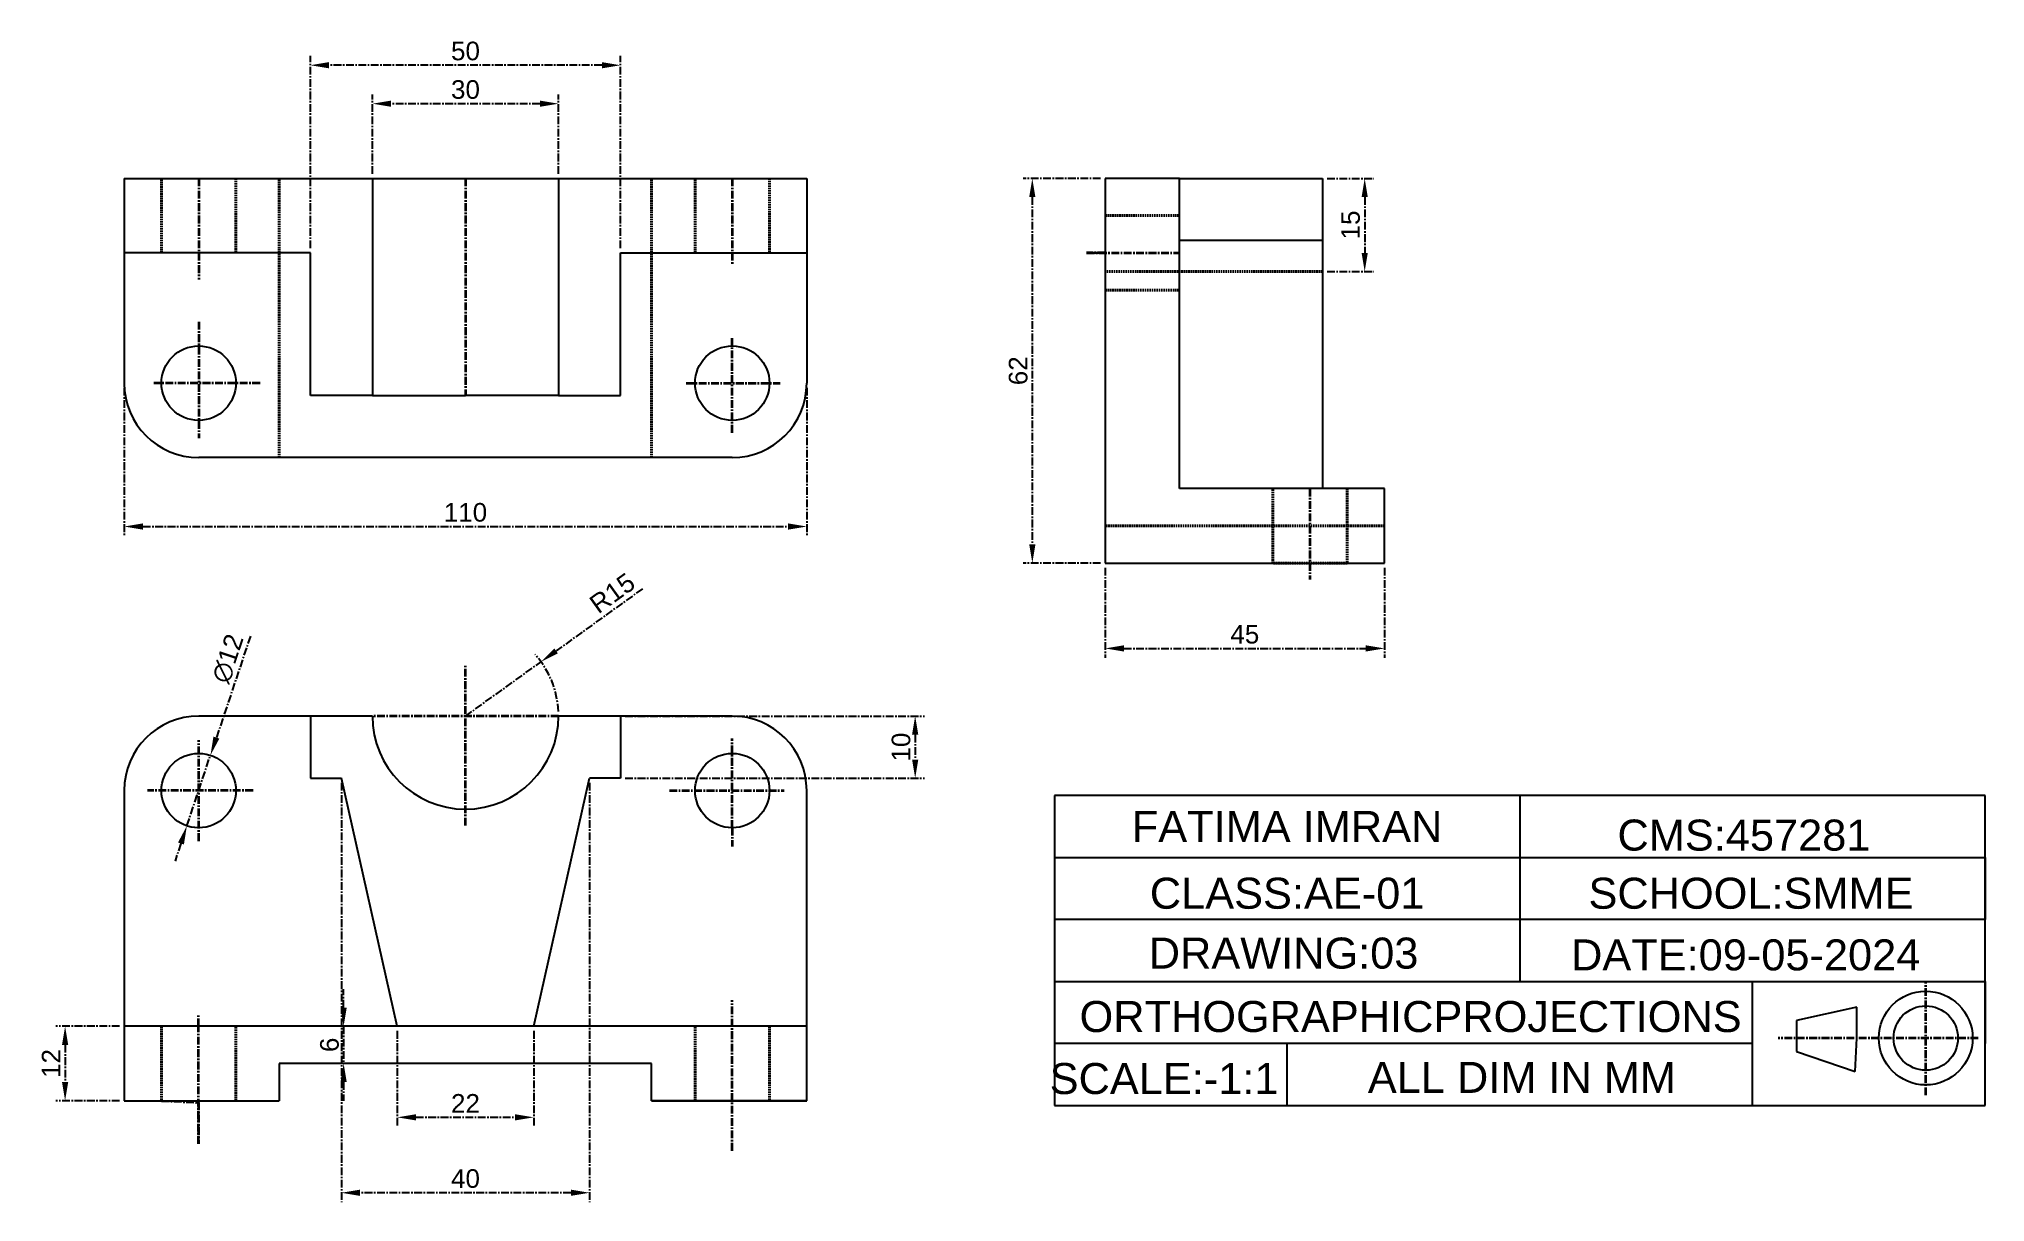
# Model space of a CAD drawing. Header units: millimetres. Extents: x 386 to 700, y 1034 to 1221.
import ezdxf

# ---------------------------------------------------------------- set-up
doc = ezdxf.new("R2010")
doc.units = ezdxf.units.MM
doc.linetypes.add('CENTER', pattern=[2, 1.25, -0.25, 0.25, -0.25])
doc.linetypes.add('HIDDEN', pattern=[0.375, 0.25, -0.125])
doc.layers.add('Centre', color=2, linetype='CENTER', lineweight=35)
doc.layers.add('Hidden line', color=4, linetype='HIDDEN', lineweight=40)
doc.styles.add('Arial_3', font='Arial Unicode MS.ttf', dxfattribs={"height": 3})
doc.styles.get("Standard").update_dxf_attribs({"font": 'Arial Unicode MS.ttf'})
doc.dimstyles.new('Decimal-3', dxfattribs={"dimscale": 1.2, "dimtxt": 2.5, "dimasz": 2.5, "dimexe": 1.25, "dimexo": 0.625, "dimtad": 1, "dimtxsty": 'Standard', "dimcen": 2.5, "dimadec": 0, "dimazin": 0, "dimtfac": 1, "dimtmove": 0, "dimatfit": 3, "dimfxl": 1, "dimarcsym": 0})

# ---------------------------------------------------------------- blocks, each defined once
blk = doc.blocks.new('*D3')
at = {"layer": 'Centre', "color": 0, "lineweight": -2, "transparency": 16777216}
for p, q in [((557.15, 1198.67), (544.65, 1198.67)), ((546.15, 1195.67), (546.15, 1139.67)), ((557.15, 1136.67), (544.65, 1136.67))]:
    blk.add_line(p, q, dxfattribs=at)
at = {"layer": 'Centre', "color": 0, "transparency": 16777216}
for points in [[(545.65, 1195.67), (546.65, 1195.67), (546.15, 1198.67)], [(545.65, 1139.67), (546.65, 1139.67), (546.15, 1136.67)]]:
    blk.add_solid(points, dxfattribs=at)
at = {"layer": 'Defpoints', "color": 0, "transparency": 16777216}
for p in [(557.9, 1198.67), (546.15, 1136.67), (557.9, 1136.67)]:
    blk.add_point(p, dxfattribs=at)
at = {"layer": 'Centre', "color": 0, "transparency": 16777216, "insert": (543.88, 1167.67), "char_height": 3, "attachment_point": 5, "rotation": 90}
blk.add_mtext('62', dxfattribs=at)
blk = doc.blocks.new('*D4')
at = {"layer": 'Centre', "color": 0, "lineweight": -2, "transparency": 16777216}
for p, q in [((593.65, 1198.67), (601.22, 1198.67)), ((599.72, 1195.67), (599.72, 1186.67)), ((593.65, 1183.67), (601.22, 1183.67))]:
    blk.add_line(p, q, dxfattribs=at)
at = {"layer": 'Centre', "color": 0, "transparency": 16777216}
for points in [[(599.22, 1195.67), (600.22, 1195.67), (599.72, 1198.67)], [(599.22, 1186.67), (600.22, 1186.67), (599.72, 1183.67)]]:
    blk.add_solid(points, dxfattribs=at)
at = {"layer": 'Defpoints', "color": 0, "transparency": 16777216}
for p in [(592.9, 1198.67), (592.9, 1183.67), (599.72, 1183.67)]:
    blk.add_point(p, dxfattribs=at)
at = {"layer": 'Centre', "color": 0, "transparency": 16777216, "insert": (597.45, 1191.17), "char_height": 3, "attachment_point": 5, "rotation": 90}
blk.add_mtext('15', dxfattribs=at)
blk = doc.blocks.new('*D5')
at = {"layer": 'Centre', "color": 0, "lineweight": -2, "transparency": 16777216}
for p, q in [((557.9, 1135.92), (557.9, 1121.41)), ((602.9, 1135.92), (602.9, 1121.41)), ((560.9, 1122.91), (599.9, 1122.91))]:
    blk.add_line(p, q, dxfattribs=at)
at = {"layer": 'Centre', "color": 0, "transparency": 16777216}
for points in [[(560.9, 1123.41), (560.9, 1122.41), (557.9, 1122.91)], [(599.9, 1123.41), (599.9, 1122.41), (602.9, 1122.91)]]:
    blk.add_solid(points, dxfattribs=at)
at = {"layer": 'Defpoints', "color": 0, "transparency": 16777216}
for p in [(557.9, 1136.67), (602.9, 1136.67), (602.9, 1122.91)]:
    blk.add_point(p, dxfattribs=at)
at = {"layer": 'Centre', "color": 0, "transparency": 16777216, "insert": (580.4, 1125.18), "char_height": 3, "attachment_point": 5}
blk.add_mtext('45', dxfattribs=at)
blk = doc.blocks.new('*D6')
at = {"layer": 'Centre', "color": 0, "lineweight": -2, "transparency": 16777216}
for p, q in [((399.79, 1164.92), (399.79, 1141.06)), ((509.79, 1164.92), (509.79, 1141.06)), ((402.79, 1142.56), (506.79, 1142.56))]:
    blk.add_line(p, q, dxfattribs=at)
at = {"layer": 'Centre', "color": 0, "transparency": 16777216}
for points in [[(402.79, 1143.06), (402.79, 1142.06), (399.79, 1142.56)], [(506.79, 1143.06), (506.79, 1142.06), (509.79, 1142.56)]]:
    blk.add_solid(points, dxfattribs=at)
at = {"layer": 'Defpoints', "color": 0, "transparency": 16777216}
for p in [(399.79, 1165.67), (509.79, 1165.67), (509.79, 1142.56)]:
    blk.add_point(p, dxfattribs=at)
at = {"layer": 'Centre', "color": 0, "transparency": 16777216, "insert": (454.79, 1144.83), "char_height": 3, "attachment_point": 5}
blk.add_mtext('110', dxfattribs=at)
blk = doc.blocks.new('*D7')
at = {"layer": 'Centre', "color": 0, "lineweight": -2, "transparency": 16777216}
for p, q in [((483.32, 1132.52), (469.4, 1122.51)), ((454.79, 1112), (466.97, 1120.75))]:
    blk.add_line(p, q, dxfattribs=at)
blk.add_arc((454.79, 1112), 15, 2.8648, 41.456, dxfattribs=at)
at = {"layer": 'Centre', "color": 0, "transparency": 16777216}
blk.add_solid([(469.11, 1122.91), (469.69, 1122.1), (466.97, 1120.75)], dxfattribs=at)
at = {"layer": 'Defpoints', "color": 0, "transparency": 16777216}
for p in [(466.97, 1120.75), (454.79, 1112)]:
    blk.add_point(p, dxfattribs=at)
at = {"layer": 'Centre', "color": 0, "transparency": 16777216, "insert": (478.46, 1131.82), "char_height": 3, "attachment_point": 5, "rotation": 35.7264}
blk.add_mtext('R15', dxfattribs=at)
blk = doc.blocks.new('*D8')
at = {"layer": 'Centre', "color": 0, "lineweight": -2, "transparency": 16777216}
for p, q in [((480.54, 1112), (528.77, 1112)), ((527.27, 1109), (527.27, 1105)), ((480.54, 1102), (528.77, 1102))]:
    blk.add_line(p, q, dxfattribs=at)
at = {"layer": 'Centre', "color": 0, "transparency": 16777216}
for points in [[(526.77, 1109), (527.77, 1109), (527.27, 1112)], [(526.77, 1105), (527.77, 1105), (527.27, 1102)]]:
    blk.add_solid(points, dxfattribs=at)
at = {"layer": 'Defpoints', "color": 0, "transparency": 16777216}
for p in [(479.79, 1112), (479.79, 1102), (527.27, 1102)]:
    blk.add_point(p, dxfattribs=at)
at = {"layer": 'Centre', "color": 0, "transparency": 16777216, "insert": (525, 1107), "char_height": 3, "attachment_point": 5, "rotation": 90}
blk.add_mtext('10', dxfattribs=at)
blk = doc.blocks.new('*D9')
at = {"layer": 'Centre', "color": 0, "lineweight": -2, "transparency": 16777216}
for p, q in [((420.12, 1124.88), (414.65, 1108.53)), ((409.89, 1094.31), (413.69, 1105.69)), ((408.93, 1091.46), (407.98, 1088.62))]:
    blk.add_line(p, q, dxfattribs=at)
at = {"layer": 'Centre', "color": 0, "transparency": 16777216}
for points in [[(414.17, 1108.69), (415.12, 1108.37), (413.69, 1105.69)], [(408.46, 1091.62), (409.41, 1091.3), (409.89, 1094.31)]]:
    blk.add_solid(points, dxfattribs=at)
at = {"layer": 'Defpoints', "color": 0, "transparency": 16777216}
for p in [(413.69, 1105.69), (409.89, 1094.31)]:
    blk.add_point(p, dxfattribs=at)
at = {"layer": 'Centre', "color": 0, "transparency": 16777216, "insert": (416.49, 1121.27), "char_height": 3, "attachment_point": 5, "rotation": 71.5001}
blk.add_mtext('∅12', dxfattribs=at)
blk = doc.blocks.new('*D10')
at = {"layer": 'Centre', "color": 0, "lineweight": -2, "transparency": 16777216}
for p, q in [((429.79, 1187.42), (429.79, 1218.42)), ((479.79, 1187.42), (479.79, 1218.42)), ((476.79, 1216.92), (432.79, 1216.92))]:
    blk.add_line(p, q, dxfattribs=at)
at = {"layer": 'Centre', "color": 0, "transparency": 16777216}
for points in [[(432.79, 1217.42), (432.79, 1216.42), (429.79, 1216.92)], [(476.79, 1217.42), (476.79, 1216.42), (479.79, 1216.92)]]:
    blk.add_solid(points, dxfattribs=at)
at = {"layer": 'Defpoints', "color": 0, "transparency": 16777216}
for p in [(429.79, 1216.92), (429.79, 1186.67), (479.79, 1186.67)]:
    blk.add_point(p, dxfattribs=at)
at = {"layer": 'Centre', "color": 0, "transparency": 16777216, "insert": (454.79, 1219.2), "char_height": 3, "attachment_point": 5}
blk.add_mtext('50', dxfattribs=at)
blk = doc.blocks.new('*D11')
at = {"layer": 'Centre', "color": 0, "lineweight": -2, "transparency": 16777216}
for p, q in [((439.79, 1199.42), (439.79, 1212.22)), ((469.79, 1199.42), (469.79, 1212.22)), ((466.79, 1210.72), (442.79, 1210.72))]:
    blk.add_line(p, q, dxfattribs=at)
at = {"layer": 'Centre', "color": 0, "transparency": 16777216}
for points in [[(442.79, 1211.22), (442.79, 1210.22), (439.79, 1210.72)], [(466.79, 1211.22), (466.79, 1210.22), (469.79, 1210.72)]]:
    blk.add_solid(points, dxfattribs=at)
at = {"layer": 'Defpoints', "color": 0, "transparency": 16777216}
for p in [(439.79, 1210.72), (439.79, 1198.67), (469.79, 1198.67)]:
    blk.add_point(p, dxfattribs=at)
at = {"layer": 'Centre', "color": 0, "transparency": 16777216, "insert": (454.79, 1212.99), "char_height": 3, "attachment_point": 5}
blk.add_mtext('30', dxfattribs=at)
blk = doc.blocks.new('*D12')
at = {"layer": 'Centre', "color": 0, "lineweight": -2, "transparency": 16777216}
for p, q in [((399.04, 1062), (388.76, 1062)), ((390.26, 1059), (390.26, 1053)), ((399.04, 1050), (388.76, 1050))]:
    blk.add_line(p, q, dxfattribs=at)
at = {"layer": 'Centre', "color": 0, "transparency": 16777216}
for points in [[(389.76, 1059), (390.76, 1059), (390.26, 1062)], [(389.76, 1053), (390.76, 1053), (390.26, 1050)]]:
    blk.add_solid(points, dxfattribs=at)
at = {"layer": 'Defpoints', "color": 0, "transparency": 16777216}
for p in [(399.79, 1062), (390.26, 1050), (399.79, 1050)]:
    blk.add_point(p, dxfattribs=at)
at = {"layer": 'Centre', "color": 0, "transparency": 16777216, "insert": (388.01, 1056), "char_height": 3, "attachment_point": 5, "rotation": 90}
blk.add_mtext('12', dxfattribs=at)
blk = doc.blocks.new('*D13')
at = {"layer": 'Centre', "color": 0, "lineweight": -2, "transparency": 16777216}
for p, q in [((435.15, 1065), (435.15, 1068)), ((443.04, 1062), (433.65, 1062)), ((435.15, 1062), (435.15, 1056)), ((443.04, 1056), (433.65, 1056)), ((435.15, 1053), (435.15, 1050))]:
    blk.add_line(p, q, dxfattribs=at)
at = {"layer": 'Centre', "color": 0, "transparency": 16777216}
for points in [[(434.65, 1065), (435.65, 1065), (435.15, 1062)], [(434.65, 1053), (435.65, 1053), (435.15, 1056)]]:
    blk.add_solid(points, dxfattribs=at)
at = {"layer": 'Defpoints', "color": 0, "transparency": 16777216}
for p in [(443.79, 1062), (435.15, 1056), (443.79, 1056)]:
    blk.add_point(p, dxfattribs=at)
at = {"layer": 'Centre', "color": 0, "transparency": 16777216, "insert": (432.88, 1059), "char_height": 3, "attachment_point": 5, "rotation": 90}
blk.add_mtext('6', dxfattribs=at)
blk = doc.blocks.new('*D14')
at = {"layer": 'Centre', "color": 0, "lineweight": -2, "transparency": 16777216}
for p, q in [((443.79, 1061.25), (443.79, 1045.82)), ((465.79, 1061.25), (465.79, 1045.82)), ((446.79, 1047.32), (462.79, 1047.32))]:
    blk.add_line(p, q, dxfattribs=at)
at = {"layer": 'Centre', "color": 0, "transparency": 16777216}
for points in [[(446.79, 1047.82), (446.79, 1046.82), (443.79, 1047.32)], [(462.79, 1047.82), (462.79, 1046.82), (465.79, 1047.32)]]:
    blk.add_solid(points, dxfattribs=at)
at = {"layer": 'Defpoints', "color": 0, "transparency": 16777216}
for p in [(443.79, 1062), (465.79, 1062), (465.79, 1047.32)]:
    blk.add_point(p, dxfattribs=at)
at = {"layer": 'Centre', "color": 0, "transparency": 16777216, "insert": (454.79, 1049.57), "char_height": 3, "attachment_point": 5}
blk.add_mtext('22', dxfattribs=at)
blk = doc.blocks.new('*D15')
at = {"layer": 'Centre', "color": 0, "lineweight": -2, "transparency": 16777216}
for p, q in [((434.79, 1101.25), (434.79, 1033.66)), ((474.79, 1101.25), (474.79, 1033.66)), ((471.79, 1035.16), (437.79, 1035.16))]:
    blk.add_line(p, q, dxfattribs=at)
at = {"layer": 'Centre', "color": 0, "transparency": 16777216}
for points in [[(437.79, 1035.66), (437.79, 1034.66), (434.79, 1035.16)], [(471.79, 1035.66), (471.79, 1034.66), (474.79, 1035.16)]]:
    blk.add_solid(points, dxfattribs=at)
at = {"layer": 'Defpoints', "color": 0, "transparency": 16777216}
for p in [(434.79, 1102), (474.79, 1102), (434.79, 1035.16)]:
    blk.add_point(p, dxfattribs=at)
at = {"layer": 'Centre', "color": 0, "transparency": 16777216, "insert": (454.79, 1037.43), "char_height": 3, "attachment_point": 5}
blk.add_mtext('40', dxfattribs=at)

msp = doc.modelspace()

# ---------------------------------------------------------------- linework, layer by layer
for p, q in [((399.789, 1198.673), (509.789, 1198.673)), ((399.789, 1198.673), (399.789, 1165.673)), ((439.789, 1198.673), (439.789, 1163.673)), ((454.789, 1198.673), (469.789, 1198.673)), ((469.789, 1198.673), (469.789, 1163.673)), ((509.789, 1198.673), (509.789, 1165.673)), ((509.789, 1198.673), (509.789, 1186.673)), ((557.896, 1198.673), (557.896, 1136.673)), ((569.896, 1198.673), (557.896, 1198.673)), ((569.896, 1148.673), (569.896, 1198.673)), ((569.896, 1198.673), (592.896, 1198.673)), ((592.896, 1198.673), (592.896, 1148.673)), ((429.789, 1186.673), (399.789, 1186.673)), ((429.789, 1163.673), (429.789, 1186.673)), ((479.789, 1163.673), (479.789, 1186.673)), ((479.789, 1186.673), (509.789, 1186.673)), ((592.896, 1188.673), (569.896, 1188.673)), ((439.789, 1163.673), (429.789, 1163.673)), ((439.789, 1163.673), (454.789, 1163.673)), ((469.789, 1163.673), (454.789, 1163.673)), ((469.789, 1163.673), (479.789, 1163.673)), ((497.789, 1153.673), (411.789, 1153.673)), ((602.896, 1148.673), (569.896, 1148.673)), ((602.896, 1136.673), (602.896, 1148.673)), ((557.896, 1136.673), (602.896, 1136.673)), ((439.789, 1111.996), (411.789, 1111.996)), ((429.789, 1111.996), (429.789, 1101.996)), ((497.789, 1111.996), (469.789, 1111.996)), ((479.789, 1111.996), (479.789, 1101.996)), ((429.789, 1101.996), (434.789, 1101.996)), ((443.789, 1061.996), (434.789, 1101.996)), ((465.789, 1061.996), (474.789, 1101.996)), ((479.789, 1101.996), (474.789, 1101.996)), ((399.789, 1099.996), (399.789, 1049.996)), ((509.789, 1049.996), (509.789, 1099.996)), ((549.709, 1099.204), (549.709, 1049.204)), ((699.709, 1099.204), (549.709, 1099.204)), ((549.709, 1099.204), (549.709, 1089.204)), ((624.709, 1099.204), (624.709, 1069.204)), ((699.709, 1049.204), (699.709, 1099.204)), ((549.709, 1089.204), (699.709, 1089.204)), ((699.709, 1089.204), (699.709, 1079.204)), ((699.709, 1079.204), (549.709, 1079.204)), ((549.709, 1079.204), (549.709, 1079.204)), ((549.709, 1079.204), (549.709, 1069.204)), ((549.709, 1069.204), (699.709, 1069.204)), ((662.209, 1049.204), (662.209, 1069.204)), ((699.709, 1069.204), (699.709, 1059.204)), ((679.066, 1065.101), (669.307, 1062.919)), ((679.066, 1060.101), (679.066, 1065.101)), ((509.789, 1061.996), (399.789, 1061.996)), ((509.789, 1061.996), (465.789, 1061.996)), ((509.789, 1049.996), (509.789, 1061.996)), ((669.307, 1062.919), (669.307, 1057.919)), ((662.209, 1059.204), (549.709, 1059.204)), ((587.209, 1049.204), (587.209, 1059.204)), ((669.307, 1057.919), (678.779, 1054.714)), ((678.779, 1054.714), (679.066, 1060.101)), ((484.789, 1055.996), (424.789, 1055.996)), ((424.789, 1055.996), (424.789, 1049.996)), ((484.789, 1049.996), (484.789, 1055.996)), ((399.789, 1049.996), (424.789, 1049.996)), ((509.789, 1049.996), (484.789, 1049.996)), ((484.789, 1049.996), (509.789, 1049.996)), ((549.709, 1049.204), (699.709, 1049.204))]:
    msp.add_line(p, q)
for centre, radius in [((411.789, 1165.673), 6), ((497.789, 1165.673), 6), ((411.789, 1099.996), 6), ((497.789, 1099.996), 6), ((690.143, 1060.101), 7.565), ((690.143, 1060.101), 5.184)]:
    msp.add_circle(centre, radius)
for centre, radius, start, end in [((411.789, 1165.673), 12, 180, 270), ((497.789, 1165.673), 12, 270, 360), ((411.789, 1099.996), 12, 90, 180), ((454.789, 1111.996), 15, 180, 360), ((497.789, 1099.996), 12, 360, 90)]:
    msp.add_arc(centre, radius, start, end)
at = {"layer": 'Centre'}
for p, q in [((411.789, 1198.673), (411.789, 1182.389)), ((454.789, 1198.673), (454.789, 1163.673)), ((497.789, 1198.673), (497.789, 1184.747)), ((557.896, 1186.673), (554.896, 1186.673)), ((554.896, 1186.673), (569.896, 1186.673)), ((411.789, 1175.548), (411.789, 1156.808)), ((497.789, 1157.684), (497.789, 1173.085)), ((405.789, 1165.673), (404.353, 1165.673)), ((421.675, 1165.673), (405.789, 1165.673)), ((490.379, 1165.673), (505.492, 1165.673)), ((590.896, 1148.673), (590.896, 1134.041)), ((454.789, 1094.364), (454.789, 1120.33)), ((469.789, 1111.996), (439.789, 1111.996)), ((411.789, 1091.859), (411.789, 1108.138)), ((497.789, 1093.996), (497.789, 1108.365)), ((420.55, 1099.996), (403.55, 1099.996)), ((487.652, 1099.996), (506.179, 1099.996)), ((497.789, 1093.996), (497.789, 1090.996)), ((690.143, 1050.88), (690.143, 1069.204)), ((411.783, 1061.996), (411.783, 1063.996)), ((497.789, 1041.941), (497.789, 1066.203)), ((411.783, 1043.045), (411.783, 1061.996)), ((698.621, 1060.101), (666.379, 1060.101)), ((405.789, 1049.996), (411.783, 1049.719)), ((411.783, 1049.719), (411.783, 1043.045))]:
    msp.add_line(p, q, dxfattribs=at)
at = {"layer": 'Hidden line'}
for p, q in [((405.789, 1186.673), (405.789, 1198.673)), ((417.789, 1198.673), (417.789, 1186.673)), ((424.789, 1153.673), (424.789, 1198.673)), ((484.789, 1153.673), (484.789, 1198.673)), ((491.789, 1186.673), (491.789, 1198.673)), ((503.789, 1198.673), (503.789, 1186.673)), ((557.896, 1192.673), (569.896, 1192.673)), ((417.789, 1186.673), (417.789, 1186.673)), ((592.896, 1183.673), (557.896, 1183.673)), ((557.896, 1180.673), (569.896, 1180.673)), ((584.896, 1136.673), (584.896, 1148.673)), ((596.896, 1148.673), (596.896, 1136.673)), ((569.896, 1142.673), (557.896, 1142.673)), ((602.896, 1142.673), (569.896, 1142.673)), ((596.896, 1136.673), (584.896, 1136.673)), ((405.789, 1061.996), (405.789, 1049.996)), ((417.789, 1049.996), (417.789, 1061.996)), ((491.789, 1049.996), (491.789, 1061.996)), ((503.789, 1061.996), (503.789, 1049.996))]:
    msp.add_line(p, q, dxfattribs=at)

# ---------------------------------------------------------------- texts
at = {"char_height": 5, "attachment_point": 5, "style": 'Arial_3'}
for s, insert in [('FATIMA IMRAN', (587.209, 1094.204)), ('CMS:457281', (660.845, 1092.781)), ('CLASS:AE-01', (587.216, 1083.411)), ('SCHOOL:SMME', (661.982, 1083.411)), ('{\\fArial Unicode MS|b0|i0|c134|p34;DRAWING:0}3', (586.648, 1073.758)), ('DATE:09-05-2024', (661.129, 1073.474)), ('{\\fArial Unicode MS|b0|i0|c134|p34;ORTHOGRAPHICPROJECTIONS}', (607.116, 1063.536)), ('SCALE:-1:1', (567.387, 1053.536)), ('ALL DIM IN MM', (625.06, 1053.76))]:
    msp.add_mtext_dynamic_manual_height_columns(s, width=75, gutter_width=15, heights=[0], dxfattribs=dict(at, insert=insert))

# ---------------------------------------------------------------- dimensions: what is measured, and where the dimension line sits
at = {"layer": 'Centre'}
for base, p1, p2, picture, middle in [((429.789, 1216.925), (479.789, 1186.673), (429.789, 1186.673), '*D10', (454.789, 1219.195)), ((439.789, 1210.718), (469.789, 1198.673), (439.789, 1198.673), '*D11', (454.789, 1212.988)), ((509.789, 1142.559), (399.789, 1165.673), (509.789, 1165.673), '*D6', (454.789, 1144.83)), ((602.896, 1122.905), (557.896, 1136.673), (602.896, 1136.673), '*D5', (580.396, 1125.176)), ((434.789, 1035.158), (474.789, 1101.996), (434.789, 1101.996), '*D15', (454.789, 1037.428)), ((465.789, 1047.32), (443.789, 1061.996), (465.789, 1061.996), '*D14', (454.789, 1049.57))]:
    dim = msp.add_linear_dim(base=base, p1=p1, p2=p2, dimstyle='Decimal-3', dxfattribs=at)
    dim.commit()
    dim.dimension.update_dxf_attribs({"geometry": picture, "text_midpoint": middle})
for base, p1, p2, picture, middle in [((546.152, 1136.673), (557.896, 1198.673), (557.896, 1136.673), '*D3', (543.882, 1167.673)), ((599.722, 1183.673), (592.896, 1198.673), (592.896, 1183.673), '*D4', (597.451, 1191.173)), ((527.27, 1101.996), (479.789, 1111.996), (479.789, 1101.996), '*D8', (524.999, 1106.996)), ((435.148, 1055.996), (443.789, 1061.996), (443.789, 1055.996), '*D13', (432.877, 1058.996)), ((390.26, 1049.996), (399.789, 1061.996), (399.789, 1049.996), '*D12', (388.01, 1055.996))]:
    dim = msp.add_linear_dim(base=base, p1=p1, p2=p2, angle=90, dimstyle='Decimal-3', dxfattribs=at)
    dim.commit()
    dim.dimension.update_dxf_attribs({"geometry": picture, "text_midpoint": middle})
dim = msp.add_radius_dim(center=(454.789, 1111.996), mpoint=(466.967, 1120.755), dimstyle='Decimal-3', dxfattribs=at)
dim.commit()
dim.dimension.update_dxf_attribs({"geometry": '*D7', "text_midpoint": (479.789, 1129.978), "dimtype": 164})
dim = msp.add_diameter_dim_2p(p1=(409.886, 1094.306), p2=(413.693, 1105.686), dimstyle='Decimal-3', dxfattribs=at)
dim.commit()
dim.dimension.update_dxf_attribs({"geometry": '*D9', "text_midpoint": (418.664, 1120.542), "dimtype": 163})

doc.saveas('drawing.dxf')
